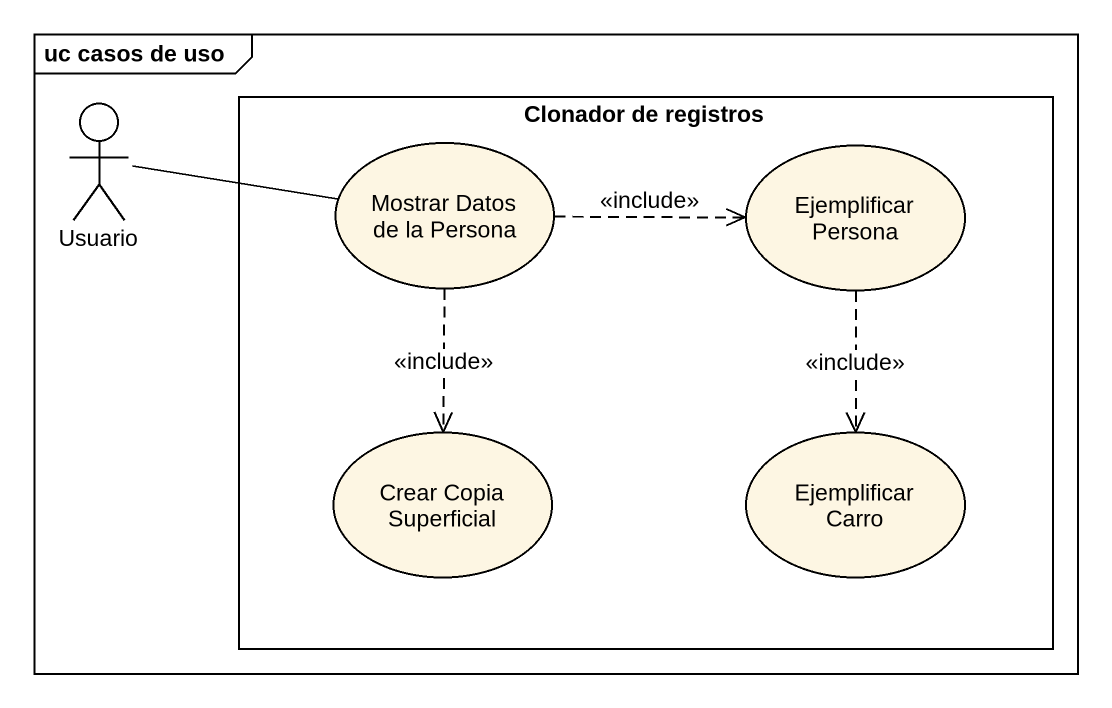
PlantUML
@startuml
mainframe uc casos de uso
actor Usuario
rectangle "Clonador de registros" as Clonador_de_registros {
  usecase "Mostrar Datos de la Persona" as Mostrar_Datos_de_la_Persona
  usecase "Ejemplificar Persona" as Ejemplificar_Persona
  usecase "Crear Copia Superficial" as Crear_Copia_Superficial
  usecase "Ejemplificar Carro" as Ejemplificar_Carro
}
Usuario -right- Mostrar_Datos_de_la_Persona
Mostrar_Datos_de_la_Persona .right.> Ejemplificar_Persona : <<include>>
Mostrar_Datos_de_la_Persona ..> Crear_Copia_Superficial : <<include>>
Ejemplificar_Persona ..> Ejemplificar_Carro : <<include>>
@enduml
